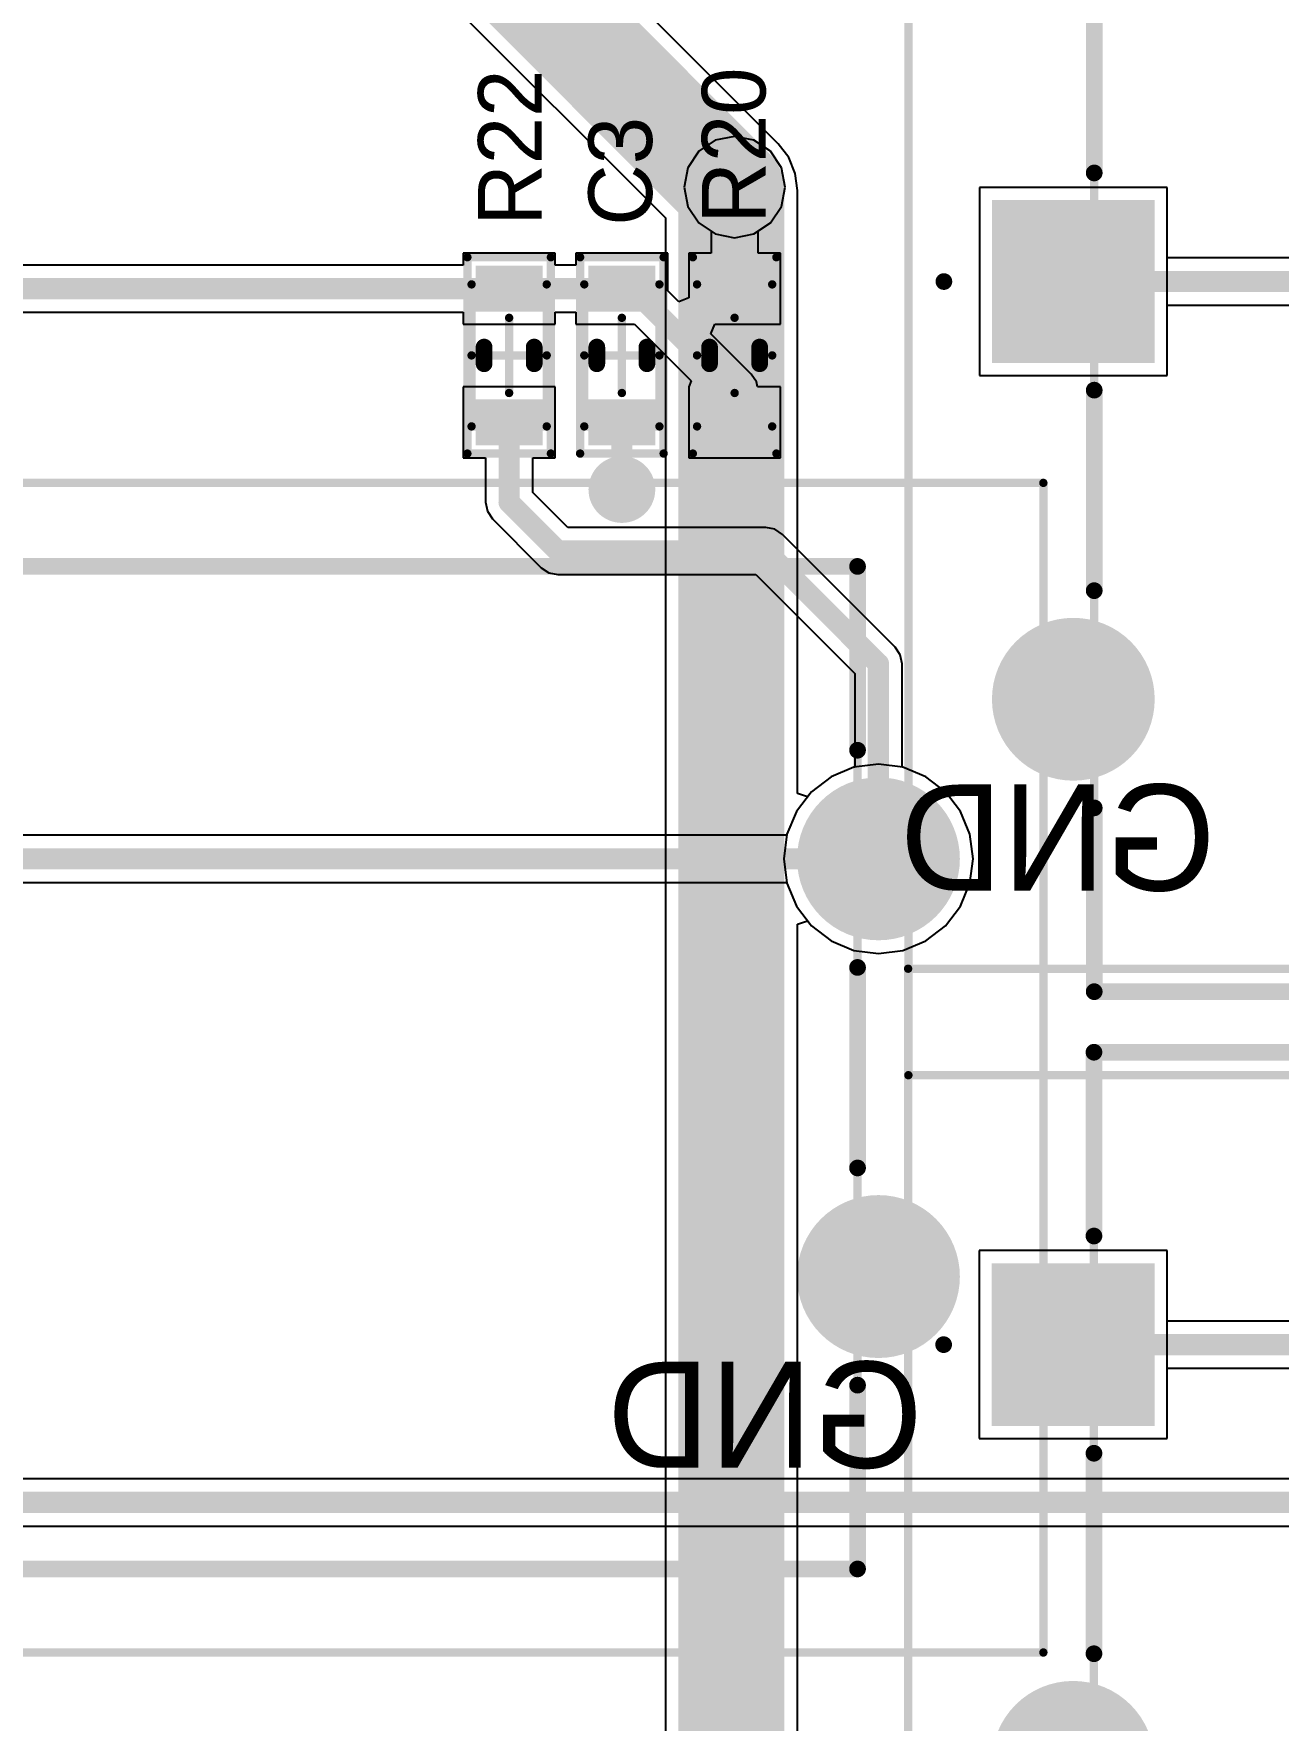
# Model space of a CAD drawing. Header units: millimetres. Extents: x 307 to 423, y 231 to 400.
# Drawn here: x 354.9 to 369.8, y 254.88 to 275.06 of the extents above; entities that cross this region are included whole.
import ezdxf

# ---------------------------------------------------------------- set-up
doc = ezdxf.new("R2010")
doc.units = ezdxf.units.MM
for name, color, linetype in [('BottomLayer', 5, 'Continuous'), ('BottomOverlay', 54, 'Continuous'), ('BottomSolder', 6, 'Continuous'), ('Mechanical15', 56, 'Continuous'), ('Mechanical20', 56, 'Continuous'), ('Mechanical8', 56, 'Continuous'), ('MidLayer1', 16, 'Continuous'), ('MidLayer2', 76, 'Continuous'), ('MultiLayer', 9, 'Continuous'), ('PadHoleLayer', 156, 'Continuous'), ('TopLayer', 1, 'Continuous'), ('TopOverlay', 2, 'Continuous'), ('TopPaste', 8, 'Continuous'), ('TopSolder', 216, 'Continuous'), ('ViaHoleLayer', 16, 'Continuous')]:
    doc.layers.add(name, color=color, linetype=linetype)

# ---------------------------------------------------------------- blocks, each defined once
blk = doc.blocks.new('CC_NM_0603_458')
at = {"layer": 'Mechanical15', "const_width": 0.1}
for points in [[(-1.175, 0.5), (1.175, 0.5)], [(-1.175, 0.5), (-1.175, -0.5)], [(0, 0.45), (0, -0.45)], [(1.175, 0.5), (1.175, -0.5)], [(-0.45, 0), (0.45, 0)], [(-1.175, -0.5), (1.175, -0.5)]]:
    blk.add_lwpolyline(points, dxfattribs=at)
at = {"layer": 'Mechanical15', "const_width": 0.05}
for points in [[(-1.2, 0.5, 1), (-1.15, 0.5, 1)], [(-1.2, 0.5, 1), (-1.15, 0.5, 1)], [(-0.025, 0.45, 1), (0.025, 0.45, 1)], [(1.15, 0.5, 1), (1.2, 0.5, 1)], [(1.15, 0.5, 1), (1.2, 0.5, 1)], [(-0.475, 0, 1), (-0.425, 0, 1)], [(0.425, 0, 1), (0.475, 0, 1)], [(-0.025, -0.45, 1), (0.025, -0.45, 1)], [(-1.2, -0.5, 1), (-1.15, -0.5, 1)], [(-1.2, -0.5, 1), (-1.15, -0.5, 1)], [(1.15, -0.5, 1), (1.2, -0.5, 1)], [(1.15, -0.5, 1), (1.2, -0.5, 1)]]:
    blk.add_lwpolyline(points, format="xyb", close=True, dxfattribs=at)
at = {"layer": 'Mechanical8', "const_width": 0.1}
for points in [[(-0.85, 0.45), (0.85, 0.45)], [(-0.85, 0.45), (-0.85, -0.45)], [(0.85, 0.45), (0.85, -0.45)], [(-0.85, -0.45), (0.85, -0.45)]]:
    blk.add_lwpolyline(points, dxfattribs=at)
at = {"layer": 'Mechanical8', "const_width": 0.05}
for points in [[(-0.875, 0.45, 1), (-0.825, 0.45, 1)], [(-0.875, 0.45, 1), (-0.825, 0.45, 1)], [(0.825, 0.45, 1), (0.875, 0.45, 1)], [(0.825, 0.45, 1), (0.875, 0.45, 1)], [(-0.875, -0.45, 1), (-0.825, -0.45, 1)], [(-0.875, -0.45, 1), (-0.825, -0.45, 1)], [(0.825, -0.45, 1), (0.875, -0.45, 1)], [(0.825, -0.45, 1), (0.875, -0.45, 1)]]:
    blk.add_lwpolyline(points, format="xyb", close=True, dxfattribs=at)
at = {"layer": 'TopLayer'}
for points in [[(-0.525, -0.4), (-0.525, 0.4), (-1.075, -0.4), (-1.075, 0.4)], [(1.075, -0.4), (1.075, 0.4), (0.525, -0.4), (0.525, 0.4)]]:
    blk.add_solid(points, dxfattribs=at)
at = {"layer": 'TopOverlay', "const_width": 0.2}
for points in [[(-0.1, 0.3), (0.1, 0.3)], [(-0.1, -0.3), (0.1, -0.3)]]:
    blk.add_lwpolyline(points, dxfattribs=at)
at = {"layer": 'TopOverlay', "const_width": 0.1}
for points in [[(-0.15, 0.3, 1), (-0.05, 0.3, 1)], [(0.05, 0.3, 1), (0.15, 0.3, 1)], [(-0.15, -0.3, 1), (-0.05, -0.3, 1)], [(0.05, -0.3, 1), (0.15, -0.3, 1)]]:
    blk.add_lwpolyline(points, format="xyb", close=True, dxfattribs=at)
at = {"layer": 'TopPaste'}
for points in [[(-0.525, -0.4), (-0.525, 0.4), (-1.075, -0.4), (-1.075, 0.4)], [(1.075, -0.4), (1.075, 0.4), (0.525, -0.4), (0.525, 0.4)]]:
    blk.add_solid(points, dxfattribs=at)
at = {"layer": 'TopSolder'}
for points in [[(-0.525, -0.4), (-0.525, 0.4), (-1.075, -0.4), (-1.075, 0.4)], [(1.075, -0.4), (1.075, 0.4), (0.525, -0.4), (0.525, 0.4)]]:
    blk.add_solid(points, dxfattribs=at)
blk = doc.blocks.new('CC_NM_0603_469')
at = {"layer": 'Mechanical15', "const_width": 0.1}
for points in [[(-1.175, 0.5), (1.175, 0.5)], [(-1.175, 0.5), (-1.175, -0.5)], [(0, 0.45), (0, -0.45)], [(1.175, 0.5), (1.175, -0.5)], [(-0.45, 0), (0.45, 0)], [(-1.175, -0.5), (1.175, -0.5)]]:
    blk.add_lwpolyline(points, dxfattribs=at)
at = {"layer": 'Mechanical15', "const_width": 0.05}
for points in [[(-1.2, 0.5, 1), (-1.15, 0.5, 1)], [(-1.2, 0.5, 1), (-1.15, 0.5, 1)], [(-0.025, 0.45, 1), (0.025, 0.45, 1)], [(1.15, 0.5, 1), (1.2, 0.5, 1)], [(1.15, 0.5, 1), (1.2, 0.5, 1)], [(-0.475, 0, 1), (-0.425, 0, 1)], [(0.425, 0, 1), (0.475, 0, 1)], [(-0.025, -0.45, 1), (0.025, -0.45, 1)], [(-1.2, -0.5, 1), (-1.15, -0.5, 1)], [(-1.2, -0.5, 1), (-1.15, -0.5, 1)], [(1.15, -0.5, 1), (1.2, -0.5, 1)], [(1.15, -0.5, 1), (1.2, -0.5, 1)]]:
    blk.add_lwpolyline(points, format="xyb", close=True, dxfattribs=at)
at = {"layer": 'Mechanical8', "const_width": 0.1}
for points in [[(-0.85, 0.45), (0.85, 0.45)], [(-0.85, 0.45), (-0.85, -0.45)], [(0.85, 0.45), (0.85, -0.45)], [(-0.85, -0.45), (0.85, -0.45)]]:
    blk.add_lwpolyline(points, dxfattribs=at)
at = {"layer": 'Mechanical8', "const_width": 0.05}
for points in [[(-0.875, 0.45, 1), (-0.825, 0.45, 1)], [(-0.875, 0.45, 1), (-0.825, 0.45, 1)], [(0.825, 0.45, 1), (0.875, 0.45, 1)], [(0.825, 0.45, 1), (0.875, 0.45, 1)], [(-0.875, -0.45, 1), (-0.825, -0.45, 1)], [(-0.875, -0.45, 1), (-0.825, -0.45, 1)], [(0.825, -0.45, 1), (0.875, -0.45, 1)], [(0.825, -0.45, 1), (0.875, -0.45, 1)]]:
    blk.add_lwpolyline(points, format="xyb", close=True, dxfattribs=at)
at = {"layer": 'TopLayer'}
for points in [[(-0.525, -0.4), (-0.525, 0.4), (-1.075, -0.4), (-1.075, 0.4)], [(1.075, -0.4), (1.075, 0.4), (0.525, -0.4), (0.525, 0.4)]]:
    blk.add_solid(points, dxfattribs=at)
at = {"layer": 'TopOverlay', "const_width": 0.2}
for points in [[(-0.1, 0.3), (0.1, 0.3)], [(-0.1, -0.3), (0.1, -0.3)]]:
    blk.add_lwpolyline(points, dxfattribs=at)
at = {"layer": 'TopOverlay', "const_width": 0.1}
for points in [[(-0.15, 0.3, 1), (-0.05, 0.3, 1)], [(0.05, 0.3, 1), (0.15, 0.3, 1)], [(-0.15, -0.3, 1), (-0.05, -0.3, 1)], [(0.05, -0.3, 1), (0.15, -0.3, 1)]]:
    blk.add_lwpolyline(points, format="xyb", close=True, dxfattribs=at)
at = {"layer": 'TopPaste'}
for points in [[(-0.525, -0.4), (-0.525, 0.4), (-1.075, -0.4), (-1.075, 0.4)], [(1.075, -0.4), (1.075, 0.4), (0.525, -0.4), (0.525, 0.4)]]:
    blk.add_solid(points, dxfattribs=at)
at = {"layer": 'TopSolder'}
for points in [[(-0.525, -0.4), (-0.525, 0.4), (-1.075, -0.4), (-1.075, 0.4)], [(1.075, -0.4), (1.075, 0.4), (0.525, -0.4), (0.525, 0.4)]]:
    blk.add_solid(points, dxfattribs=at)
blk = doc.blocks.new('CC_NM_0603_471')
at = {"layer": 'Mechanical15', "const_width": 0.1}
for points in [[(-1.175, 0.5), (1.175, 0.5)], [(-1.175, 0.5), (-1.175, -0.5)], [(0, 0.45), (0, -0.45)], [(1.175, 0.5), (1.175, -0.5)], [(-0.45, 0), (0.45, 0)], [(-1.175, -0.5), (1.175, -0.5)]]:
    blk.add_lwpolyline(points, dxfattribs=at)
at = {"layer": 'Mechanical15', "const_width": 0.05}
for points in [[(-1.2, 0.5, 1), (-1.15, 0.5, 1)], [(-1.2, 0.5, 1), (-1.15, 0.5, 1)], [(-0.025, 0.45, 1), (0.025, 0.45, 1)], [(1.15, 0.5, 1), (1.2, 0.5, 1)], [(1.15, 0.5, 1), (1.2, 0.5, 1)], [(-0.475, 0, 1), (-0.425, 0, 1)], [(0.425, 0, 1), (0.475, 0, 1)], [(-0.025, -0.45, 1), (0.025, -0.45, 1)], [(-1.2, -0.5, 1), (-1.15, -0.5, 1)], [(-1.2, -0.5, 1), (-1.15, -0.5, 1)], [(1.15, -0.5, 1), (1.2, -0.5, 1)], [(1.15, -0.5, 1), (1.2, -0.5, 1)]]:
    blk.add_lwpolyline(points, format="xyb", close=True, dxfattribs=at)
at = {"layer": 'Mechanical8', "const_width": 0.1}
for points in [[(-0.85, 0.45), (0.85, 0.45)], [(-0.85, 0.45), (-0.85, -0.45)], [(0.85, 0.45), (0.85, -0.45)], [(-0.85, -0.45), (0.85, -0.45)]]:
    blk.add_lwpolyline(points, dxfattribs=at)
at = {"layer": 'Mechanical8', "const_width": 0.05}
for points in [[(-0.875, 0.45, 1), (-0.825, 0.45, 1)], [(-0.875, 0.45, 1), (-0.825, 0.45, 1)], [(0.825, 0.45, 1), (0.875, 0.45, 1)], [(0.825, 0.45, 1), (0.875, 0.45, 1)], [(-0.875, -0.45, 1), (-0.825, -0.45, 1)], [(-0.875, -0.45, 1), (-0.825, -0.45, 1)], [(0.825, -0.45, 1), (0.875, -0.45, 1)], [(0.825, -0.45, 1), (0.875, -0.45, 1)]]:
    blk.add_lwpolyline(points, format="xyb", close=True, dxfattribs=at)
at = {"layer": 'TopLayer'}
for points in [[(-0.525, -0.4), (-0.525, 0.4), (-1.075, -0.4), (-1.075, 0.4)], [(1.075, -0.4), (1.075, 0.4), (0.525, -0.4), (0.525, 0.4)]]:
    blk.add_solid(points, dxfattribs=at)
at = {"layer": 'TopOverlay', "const_width": 0.2}
for points in [[(-0.1, 0.3), (0.1, 0.3)], [(-0.1, -0.3), (0.1, -0.3)]]:
    blk.add_lwpolyline(points, dxfattribs=at)
at = {"layer": 'TopOverlay', "const_width": 0.1}
for points in [[(-0.15, 0.3, 1), (-0.05, 0.3, 1)], [(0.05, 0.3, 1), (0.15, 0.3, 1)], [(-0.15, -0.3, 1), (-0.05, -0.3, 1)], [(0.05, -0.3, 1), (0.15, -0.3, 1)]]:
    blk.add_lwpolyline(points, format="xyb", close=True, dxfattribs=at)
at = {"layer": 'TopPaste'}
for points in [[(-0.525, -0.4), (-0.525, 0.4), (-1.075, -0.4), (-1.075, 0.4)], [(1.075, -0.4), (1.075, 0.4), (0.525, -0.4), (0.525, 0.4)]]:
    blk.add_solid(points, dxfattribs=at)
at = {"layer": 'TopSolder'}
for points in [[(-0.525, -0.4), (-0.525, 0.4), (-1.075, -0.4), (-1.075, 0.4)], [(1.075, -0.4), (1.075, 0.4), (0.525, -0.4), (0.525, 0.4)]]:
    blk.add_solid(points, dxfattribs=at)
blk = doc.blocks.new('TS14121260BK260SCRD_478')
at = {"layer": 'BottomLayer', "const_width": 0.975}
for points in [[(12.013, 0, 1), (12.988, 0, 1)], [(-0.487, -5, 1), (0.487, -5, 1)], [(12.013, -5, 1), (12.988, -5, 1)]]:
    blk.add_lwpolyline(points, format="xyb", close=True, dxfattribs=at)
at = {"layer": 'BottomLayer'}
blk.add_solid([(-0.975, -0.975), (0.975, -0.975), (-0.975, 0.975), (0.975, 0.975)], dxfattribs=at)
at = {"layer": 'BottomSolder', "const_width": 0.975}
for points in [[(12.013, 0, 1), (12.988, 0, 1)], [(-0.487, -5, 1), (0.487, -5, 1)], [(12.013, -5, 1), (12.988, -5, 1)]]:
    blk.add_lwpolyline(points, format="xyb", close=True, dxfattribs=at)
at = {"layer": 'BottomSolder'}
blk.add_solid([(-0.975, -0.975), (0.975, -0.975), (-0.975, 0.975), (0.975, 0.975)], dxfattribs=at)
at = {"layer": 'Mechanical15', "const_width": 0.1}
for points in [[(0.25, -8.5), (0.25, 3.5)], [(0.25, 3.5), (12.25, 3.5)], [(12.25, -8.5), (12.25, 3.5)], [(0.25, -8.5), (12.25, -8.5)]]:
    blk.add_lwpolyline(points, dxfattribs=at)
at = {"layer": 'Mechanical15', "const_width": 0.05}
for points in [[(0.225, 3.5, 1), (0.275, 3.5, 1)], [(0.225, 3.5, 1), (0.275, 3.5, 1)], [(12.225, 3.5, 1), (12.275, 3.5, 1)], [(12.225, 3.5, 1), (12.275, 3.5, 1)], [(0.225, -8.5, 1), (0.275, -8.5, 1)], [(0.225, -8.5, 1), (0.275, -8.5, 1)], [(12.225, -8.5, 1), (12.275, -8.5, 1)], [(12.225, -8.5, 1), (12.275, -8.5, 1)]]:
    blk.add_lwpolyline(points, format="xyb", close=True, dxfattribs=at)
at = {"layer": 'Mechanical20', "const_width": 0.1}
for points in [[(-1.975, -9.5), (-1.975, 4.5)], [(-1.975, 4.5), (14.475, 4.5)], [(14.475, -9.5), (14.475, 4.5)], [(-1.975, -9.5), (14.475, -9.5)]]:
    blk.add_lwpolyline(points, dxfattribs=at)
at = {"layer": 'Mechanical20', "const_width": 0.05}
for points in [[(-2, 4.5, 1), (-1.95, 4.5, 1)], [(-2, 4.5, 1), (-1.95, 4.5, 1)], [(14.45, 4.5, 1), (14.5, 4.5, 1)], [(14.45, 4.5, 1), (14.5, 4.5, 1)], [(-2, -9.5, 1), (-1.95, -9.5, 1)], [(-2, -9.5, 1), (-1.95, -9.5, 1)], [(14.45, -9.5, 1), (14.5, -9.5, 1)], [(14.45, -9.5, 1), (14.5, -9.5, 1)]]:
    blk.add_lwpolyline(points, format="xyb", close=True, dxfattribs=at)
at = {"layer": 'MidLayer1', "const_width": 0.975}
for points in [[(12.013, 0, 1), (12.988, 0, 1)], [(-0.487, -5, 1), (0.487, -5, 1)], [(12.013, -5, 1), (12.988, -5, 1)]]:
    blk.add_lwpolyline(points, format="xyb", close=True, dxfattribs=at)
at = {"layer": 'MidLayer1'}
blk.add_solid([(-0.975, -0.975), (0.975, -0.975), (-0.975, 0.975), (0.975, 0.975)], dxfattribs=at)
at = {"layer": 'MidLayer2', "const_width": 0.975}
for points in [[(12.013, 0, 1), (12.988, 0, 1)], [(-0.487, -5, 1), (0.487, -5, 1)], [(12.013, -5, 1), (12.988, -5, 1)]]:
    blk.add_lwpolyline(points, format="xyb", close=True, dxfattribs=at)
at = {"layer": 'MidLayer2'}
blk.add_solid([(-0.975, -0.975), (0.975, -0.975), (-0.975, 0.975), (0.975, 0.975)], dxfattribs=at)
at = {"layer": 'MultiLayer', "const_width": 0.975}
for points in [[(12.013, 0, 1), (12.988, 0, 1)], [(-0.487, -5, 1), (0.487, -5, 1)], [(12.013, -5, 1), (12.988, -5, 1)]]:
    blk.add_lwpolyline(points, format="xyb", close=True, dxfattribs=at)
at = {"layer": 'MultiLayer'}
blk.add_solid([(-0.975, -0.975), (0.975, -0.975), (-0.975, 0.975), (0.975, 0.975)], dxfattribs=at)
at = {"layer": 'PadHoleLayer', "const_width": 0.65}
for points in [[(-0.325, 0, 1), (0.325, 0, 1)], [(12.175, 0, 1), (12.825, 0, 1)], [(-0.325, -5, 1), (0.325, -5, 1)], [(12.175, -5, 1), (12.825, -5, 1)]]:
    blk.add_lwpolyline(points, format="xyb", close=True, dxfattribs=at)
at = {"layer": 'TopLayer', "const_width": 0.975}
for points in [[(12.013, 0, 1), (12.988, 0, 1)], [(-0.487, -5, 1), (0.487, -5, 1)], [(12.013, -5, 1), (12.988, -5, 1)]]:
    blk.add_lwpolyline(points, format="xyb", close=True, dxfattribs=at)
at = {"layer": 'TopLayer'}
blk.add_solid([(-0.975, -0.975), (0.975, -0.975), (-0.975, 0.975), (0.975, 0.975)], dxfattribs=at)
at = {"layer": 'TopOverlay', "const_width": 0.2}
for points in [[(0.25, 1.3), (0.25, 3.5)], [(0.25, 3.5), (12.25, 3.5)], [(12.25, 1.3), (12.25, 3.5)], [(0.25, -3.7), (0.25, -1.3)], [(12.25, -3.7), (12.25, -1.3)], [(0.25, -8.5), (0.25, -6.3)], [(12.25, -8.5), (12.25, -6.3)], [(0.25, -8.5), (12.25, -8.5)]]:
    blk.add_lwpolyline(points, dxfattribs=at)
at = {"layer": 'TopOverlay'}
for points, const_width in [([(0.2, 3.5, 1), (0.3, 3.5, 1)], 0.1), ([(0.2, 3.5, 1), (0.3, 3.5, 1)], 0.1), ([(12.2, 3.5, 1), (12.3, 3.5, 1)], 0.1), ([(12.2, 3.5, 1), (12.3, 3.5, 1)], 0.1), ([(0.2, 1.3, 1), (0.3, 1.3, 1)], 0.1), ([(12.2, 1.3, 1), (12.3, 1.3, 1)], 0.1), ([(-1.625, 0, 1), (-1.575, 0, 1)], 0.05), ([(-1.625, 0, 1), (-1.575, 0, 1)], 0.05), ([(-1.525, 0, 1), (-1.475, 0, 1)], 0.05), ([(-1.525, 0, 1), (-1.475, 0, 1)], 0.05), ([(0.2, -1.3, 1), (0.3, -1.3, 1)], 0.1), ([(12.2, -1.3, 1), (12.3, -1.3, 1)], 0.1), ([(0.2, -3.7, 1), (0.3, -3.7, 1)], 0.1), ([(12.2, -3.7, 1), (12.3, -3.7, 1)], 0.1), ([(0.2, -6.3, 1), (0.3, -6.3, 1)], 0.1), ([(12.2, -6.3, 1), (12.3, -6.3, 1)], 0.1), ([(0.2, -8.5, 1), (0.3, -8.5, 1)], 0.1), ([(0.2, -8.5, 1), (0.3, -8.5, 1)], 0.1), ([(12.2, -8.5, 1), (12.3, -8.5, 1)], 0.1), ([(12.2, -8.5, 1), (12.3, -8.5, 1)], 0.1)]:
    blk.add_lwpolyline(points, format="xyb", close=True, dxfattribs=dict(at, const_width=const_width))
at = {"layer": 'TopOverlay', "const_width": 0.1}
for points in [[(-1.6, 0, -1), (-1.5, 0)], [(-1.5, 0, -1), (-1.6, 0)]]:
    blk.add_lwpolyline(points, format="xyb", dxfattribs=at)
at = {"layer": 'TopSolder', "const_width": 0.975}
for points in [[(12.013, 0, 1), (12.988, 0, 1)], [(-0.487, -5, 1), (0.487, -5, 1)], [(12.013, -5, 1), (12.988, -5, 1)]]:
    blk.add_lwpolyline(points, format="xyb", close=True, dxfattribs=at)
at = {"layer": 'TopSolder'}
blk.add_solid([(-0.975, -0.975), (0.975, -0.975), (-0.975, 0.975), (0.975, 0.975)], dxfattribs=at)
blk = doc.blocks.new('TS14121260BK260SCRD_479')
at = {"layer": 'BottomLayer', "const_width": 0.975}
for points in [[(12.013, 0, 1), (12.988, 0, 1)], [(-0.487, -5, 1), (0.487, -5, 1)], [(12.013, -5, 1), (12.988, -5, 1)]]:
    blk.add_lwpolyline(points, format="xyb", close=True, dxfattribs=at)
at = {"layer": 'BottomLayer'}
blk.add_solid([(-0.975, -0.975), (0.975, -0.975), (-0.975, 0.975), (0.975, 0.975)], dxfattribs=at)
at = {"layer": 'BottomSolder', "const_width": 0.975}
for points in [[(12.013, 0, 1), (12.988, 0, 1)], [(-0.487, -5, 1), (0.487, -5, 1)], [(12.013, -5, 1), (12.988, -5, 1)]]:
    blk.add_lwpolyline(points, format="xyb", close=True, dxfattribs=at)
at = {"layer": 'BottomSolder'}
blk.add_solid([(-0.975, -0.975), (0.975, -0.975), (-0.975, 0.975), (0.975, 0.975)], dxfattribs=at)
at = {"layer": 'Mechanical15', "const_width": 0.1}
for points in [[(0.25, -8.5), (0.25, 3.5)], [(0.25, 3.5), (12.25, 3.5)], [(12.25, -8.5), (12.25, 3.5)], [(0.25, -8.5), (12.25, -8.5)]]:
    blk.add_lwpolyline(points, dxfattribs=at)
at = {"layer": 'Mechanical15', "const_width": 0.05}
for points in [[(0.225, 3.5, 1), (0.275, 3.5, 1)], [(0.225, 3.5, 1), (0.275, 3.5, 1)], [(12.225, 3.5, 1), (12.275, 3.5, 1)], [(12.225, 3.5, 1), (12.275, 3.5, 1)], [(0.225, -8.5, 1), (0.275, -8.5, 1)], [(0.225, -8.5, 1), (0.275, -8.5, 1)], [(12.225, -8.5, 1), (12.275, -8.5, 1)], [(12.225, -8.5, 1), (12.275, -8.5, 1)]]:
    blk.add_lwpolyline(points, format="xyb", close=True, dxfattribs=at)
at = {"layer": 'Mechanical20', "const_width": 0.1}
for points in [[(-1.975, -9.5), (-1.975, 4.5)], [(-1.975, 4.5), (14.475, 4.5)], [(14.475, -9.5), (14.475, 4.5)], [(-1.975, -9.5), (14.475, -9.5)]]:
    blk.add_lwpolyline(points, dxfattribs=at)
at = {"layer": 'Mechanical20', "const_width": 0.05}
for points in [[(-2, 4.5, 1), (-1.95, 4.5, 1)], [(-2, 4.5, 1), (-1.95, 4.5, 1)], [(14.45, 4.5, 1), (14.5, 4.5, 1)], [(14.45, 4.5, 1), (14.5, 4.5, 1)], [(-2, -9.5, 1), (-1.95, -9.5, 1)], [(-2, -9.5, 1), (-1.95, -9.5, 1)], [(14.45, -9.5, 1), (14.5, -9.5, 1)], [(14.45, -9.5, 1), (14.5, -9.5, 1)]]:
    blk.add_lwpolyline(points, format="xyb", close=True, dxfattribs=at)
at = {"layer": 'MidLayer1', "const_width": 0.975}
for points in [[(12.013, 0, 1), (12.988, 0, 1)], [(-0.487, -5, 1), (0.487, -5, 1)], [(12.013, -5, 1), (12.988, -5, 1)]]:
    blk.add_lwpolyline(points, format="xyb", close=True, dxfattribs=at)
at = {"layer": 'MidLayer1'}
blk.add_solid([(-0.975, -0.975), (0.975, -0.975), (-0.975, 0.975), (0.975, 0.975)], dxfattribs=at)
at = {"layer": 'MidLayer2', "const_width": 0.975}
for points in [[(12.013, 0, 1), (12.988, 0, 1)], [(-0.487, -5, 1), (0.487, -5, 1)], [(12.013, -5, 1), (12.988, -5, 1)]]:
    blk.add_lwpolyline(points, format="xyb", close=True, dxfattribs=at)
at = {"layer": 'MidLayer2'}
blk.add_solid([(-0.975, -0.975), (0.975, -0.975), (-0.975, 0.975), (0.975, 0.975)], dxfattribs=at)
at = {"layer": 'MultiLayer', "const_width": 0.975}
for points in [[(12.013, 0, 1), (12.988, 0, 1)], [(-0.487, -5, 1), (0.487, -5, 1)], [(12.013, -5, 1), (12.988, -5, 1)]]:
    blk.add_lwpolyline(points, format="xyb", close=True, dxfattribs=at)
at = {"layer": 'MultiLayer'}
blk.add_solid([(-0.975, -0.975), (0.975, -0.975), (-0.975, 0.975), (0.975, 0.975)], dxfattribs=at)
at = {"layer": 'PadHoleLayer', "const_width": 0.65}
for points in [[(-0.325, 0, 1), (0.325, 0, 1)], [(12.175, 0, 1), (12.825, 0, 1)], [(-0.325, -5, 1), (0.325, -5, 1)], [(12.175, -5, 1), (12.825, -5, 1)]]:
    blk.add_lwpolyline(points, format="xyb", close=True, dxfattribs=at)
at = {"layer": 'TopLayer', "const_width": 0.975}
for points in [[(12.013, 0, 1), (12.988, 0, 1)], [(-0.487, -5, 1), (0.487, -5, 1)], [(12.013, -5, 1), (12.988, -5, 1)]]:
    blk.add_lwpolyline(points, format="xyb", close=True, dxfattribs=at)
at = {"layer": 'TopLayer'}
blk.add_solid([(-0.975, -0.975), (0.975, -0.975), (-0.975, 0.975), (0.975, 0.975)], dxfattribs=at)
at = {"layer": 'TopOverlay', "const_width": 0.2}
for points in [[(0.25, 1.3), (0.25, 3.5)], [(0.25, 3.5), (12.25, 3.5)], [(12.25, 1.3), (12.25, 3.5)], [(0.25, -3.7), (0.25, -1.3)], [(12.25, -3.7), (12.25, -1.3)], [(0.25, -8.5), (0.25, -6.3)], [(12.25, -8.5), (12.25, -6.3)], [(0.25, -8.5), (12.25, -8.5)]]:
    blk.add_lwpolyline(points, dxfattribs=at)
at = {"layer": 'TopOverlay'}
for points, const_width in [([(0.2, 3.5, 1), (0.3, 3.5, 1)], 0.1), ([(0.2, 3.5, 1), (0.3, 3.5, 1)], 0.1), ([(12.2, 3.5, 1), (12.3, 3.5, 1)], 0.1), ([(12.2, 3.5, 1), (12.3, 3.5, 1)], 0.1), ([(0.2, 1.3, 1), (0.3, 1.3, 1)], 0.1), ([(12.2, 1.3, 1), (12.3, 1.3, 1)], 0.1), ([(-1.625, 0, 1), (-1.575, 0, 1)], 0.05), ([(-1.625, 0, 1), (-1.575, 0, 1)], 0.05), ([(-1.525, 0, 1), (-1.475, 0, 1)], 0.05), ([(-1.525, 0, 1), (-1.475, 0, 1)], 0.05), ([(0.2, -1.3, 1), (0.3, -1.3, 1)], 0.1), ([(12.2, -1.3, 1), (12.3, -1.3, 1)], 0.1), ([(0.2, -3.7, 1), (0.3, -3.7, 1)], 0.1), ([(12.2, -3.7, 1), (12.3, -3.7, 1)], 0.1), ([(0.2, -6.3, 1), (0.3, -6.3, 1)], 0.1), ([(12.2, -6.3, 1), (12.3, -6.3, 1)], 0.1), ([(0.2, -8.5, 1), (0.3, -8.5, 1)], 0.1), ([(0.2, -8.5, 1), (0.3, -8.5, 1)], 0.1), ([(12.2, -8.5, 1), (12.3, -8.5, 1)], 0.1), ([(12.2, -8.5, 1), (12.3, -8.5, 1)], 0.1)]:
    blk.add_lwpolyline(points, format="xyb", close=True, dxfattribs=dict(at, const_width=const_width))
at = {"layer": 'TopOverlay', "const_width": 0.1}
for points in [[(-1.6, 0, -1), (-1.5, 0)], [(-1.5, 0, -1), (-1.6, 0)]]:
    blk.add_lwpolyline(points, format="xyb", dxfattribs=at)
at = {"layer": 'TopSolder', "const_width": 0.975}
for points in [[(12.013, 0, 1), (12.988, 0, 1)], [(-0.487, -5, 1), (0.487, -5, 1)], [(12.013, -5, 1), (12.988, -5, 1)]]:
    blk.add_lwpolyline(points, format="xyb", close=True, dxfattribs=at)
at = {"layer": 'TopSolder'}
blk.add_solid([(-0.975, -0.975), (0.975, -0.975), (-0.975, 0.975), (0.975, 0.975)], dxfattribs=at)
blk = doc.blocks.new('TS14121260BK260SCRD_480')
at = {"layer": 'BottomLayer', "const_width": 0.975}
for points in [[(12.013, 0, 1), (12.988, 0, 1)], [(-0.487, -5, 1), (0.487, -5, 1)], [(12.013, -5, 1), (12.988, -5, 1)]]:
    blk.add_lwpolyline(points, format="xyb", close=True, dxfattribs=at)
at = {"layer": 'BottomLayer'}
blk.add_solid([(-0.975, -0.975), (0.975, -0.975), (-0.975, 0.975), (0.975, 0.975)], dxfattribs=at)
at = {"layer": 'BottomSolder', "const_width": 0.975}
for points in [[(12.013, 0, 1), (12.988, 0, 1)], [(-0.487, -5, 1), (0.487, -5, 1)], [(12.013, -5, 1), (12.988, -5, 1)]]:
    blk.add_lwpolyline(points, format="xyb", close=True, dxfattribs=at)
at = {"layer": 'BottomSolder'}
blk.add_solid([(-0.975, -0.975), (0.975, -0.975), (-0.975, 0.975), (0.975, 0.975)], dxfattribs=at)
at = {"layer": 'Mechanical15', "const_width": 0.1}
for points in [[(0.25, -8.5), (0.25, 3.5)], [(0.25, 3.5), (12.25, 3.5)], [(12.25, -8.5), (12.25, 3.5)], [(0.25, -8.5), (12.25, -8.5)]]:
    blk.add_lwpolyline(points, dxfattribs=at)
at = {"layer": 'Mechanical15', "const_width": 0.05}
for points in [[(0.225, 3.5, 1), (0.275, 3.5, 1)], [(0.225, 3.5, 1), (0.275, 3.5, 1)], [(12.225, 3.5, 1), (12.275, 3.5, 1)], [(12.225, 3.5, 1), (12.275, 3.5, 1)], [(0.225, -8.5, 1), (0.275, -8.5, 1)], [(0.225, -8.5, 1), (0.275, -8.5, 1)], [(12.225, -8.5, 1), (12.275, -8.5, 1)], [(12.225, -8.5, 1), (12.275, -8.5, 1)]]:
    blk.add_lwpolyline(points, format="xyb", close=True, dxfattribs=at)
at = {"layer": 'Mechanical20', "const_width": 0.1}
for points in [[(-1.975, -9.5), (-1.975, 4.5)], [(-1.975, 4.5), (14.475, 4.5)], [(14.475, -9.5), (14.475, 4.5)], [(-1.975, -9.5), (14.475, -9.5)]]:
    blk.add_lwpolyline(points, dxfattribs=at)
at = {"layer": 'Mechanical20', "const_width": 0.05}
for points in [[(-2, 4.5, 1), (-1.95, 4.5, 1)], [(-2, 4.5, 1), (-1.95, 4.5, 1)], [(14.45, 4.5, 1), (14.5, 4.5, 1)], [(14.45, 4.5, 1), (14.5, 4.5, 1)], [(-2, -9.5, 1), (-1.95, -9.5, 1)], [(-2, -9.5, 1), (-1.95, -9.5, 1)], [(14.45, -9.5, 1), (14.5, -9.5, 1)], [(14.45, -9.5, 1), (14.5, -9.5, 1)]]:
    blk.add_lwpolyline(points, format="xyb", close=True, dxfattribs=at)
at = {"layer": 'MidLayer1', "const_width": 0.975}
for points in [[(12.013, 0, 1), (12.988, 0, 1)], [(-0.487, -5, 1), (0.487, -5, 1)], [(12.013, -5, 1), (12.988, -5, 1)]]:
    blk.add_lwpolyline(points, format="xyb", close=True, dxfattribs=at)
at = {"layer": 'MidLayer1'}
blk.add_solid([(-0.975, -0.975), (0.975, -0.975), (-0.975, 0.975), (0.975, 0.975)], dxfattribs=at)
at = {"layer": 'MidLayer2', "const_width": 0.975}
for points in [[(12.013, 0, 1), (12.988, 0, 1)], [(-0.487, -5, 1), (0.487, -5, 1)], [(12.013, -5, 1), (12.988, -5, 1)]]:
    blk.add_lwpolyline(points, format="xyb", close=True, dxfattribs=at)
at = {"layer": 'MidLayer2'}
blk.add_solid([(-0.975, -0.975), (0.975, -0.975), (-0.975, 0.975), (0.975, 0.975)], dxfattribs=at)
at = {"layer": 'MultiLayer', "const_width": 0.975}
for points in [[(12.013, 0, 1), (12.988, 0, 1)], [(-0.487, -5, 1), (0.487, -5, 1)], [(12.013, -5, 1), (12.988, -5, 1)]]:
    blk.add_lwpolyline(points, format="xyb", close=True, dxfattribs=at)
at = {"layer": 'MultiLayer'}
blk.add_solid([(-0.975, -0.975), (0.975, -0.975), (-0.975, 0.975), (0.975, 0.975)], dxfattribs=at)
at = {"layer": 'PadHoleLayer', "const_width": 0.65}
for points in [[(-0.325, 0, 1), (0.325, 0, 1)], [(12.175, 0, 1), (12.825, 0, 1)], [(-0.325, -5, 1), (0.325, -5, 1)], [(12.175, -5, 1), (12.825, -5, 1)]]:
    blk.add_lwpolyline(points, format="xyb", close=True, dxfattribs=at)
at = {"layer": 'TopLayer', "const_width": 0.975}
for points in [[(12.013, 0, 1), (12.988, 0, 1)], [(-0.487, -5, 1), (0.487, -5, 1)], [(12.013, -5, 1), (12.988, -5, 1)]]:
    blk.add_lwpolyline(points, format="xyb", close=True, dxfattribs=at)
at = {"layer": 'TopLayer'}
blk.add_solid([(-0.975, -0.975), (0.975, -0.975), (-0.975, 0.975), (0.975, 0.975)], dxfattribs=at)
at = {"layer": 'TopOverlay', "const_width": 0.2}
for points in [[(0.25, 1.3), (0.25, 3.5)], [(0.25, 3.5), (12.25, 3.5)], [(12.25, 1.3), (12.25, 3.5)], [(0.25, -3.7), (0.25, -1.3)], [(12.25, -3.7), (12.25, -1.3)], [(0.25, -8.5), (0.25, -6.3)], [(12.25, -8.5), (12.25, -6.3)], [(0.25, -8.5), (12.25, -8.5)]]:
    blk.add_lwpolyline(points, dxfattribs=at)
at = {"layer": 'TopOverlay'}
for points, const_width in [([(0.2, 3.5, 1), (0.3, 3.5, 1)], 0.1), ([(0.2, 3.5, 1), (0.3, 3.5, 1)], 0.1), ([(12.2, 3.5, 1), (12.3, 3.5, 1)], 0.1), ([(12.2, 3.5, 1), (12.3, 3.5, 1)], 0.1), ([(0.2, 1.3, 1), (0.3, 1.3, 1)], 0.1), ([(12.2, 1.3, 1), (12.3, 1.3, 1)], 0.1), ([(-1.625, 0, 1), (-1.575, 0, 1)], 0.05), ([(-1.625, 0, 1), (-1.575, 0, 1)], 0.05), ([(-1.525, 0, 1), (-1.475, 0, 1)], 0.05), ([(-1.525, 0, 1), (-1.475, 0, 1)], 0.05), ([(0.2, -1.3, 1), (0.3, -1.3, 1)], 0.1), ([(12.2, -1.3, 1), (12.3, -1.3, 1)], 0.1), ([(0.2, -3.7, 1), (0.3, -3.7, 1)], 0.1), ([(12.2, -3.7, 1), (12.3, -3.7, 1)], 0.1), ([(0.2, -6.3, 1), (0.3, -6.3, 1)], 0.1), ([(12.2, -6.3, 1), (12.3, -6.3, 1)], 0.1), ([(0.2, -8.5, 1), (0.3, -8.5, 1)], 0.1), ([(0.2, -8.5, 1), (0.3, -8.5, 1)], 0.1), ([(12.2, -8.5, 1), (12.3, -8.5, 1)], 0.1), ([(12.2, -8.5, 1), (12.3, -8.5, 1)], 0.1)]:
    blk.add_lwpolyline(points, format="xyb", close=True, dxfattribs=dict(at, const_width=const_width))
at = {"layer": 'TopOverlay', "const_width": 0.1}
for points in [[(-1.6, 0, -1), (-1.5, 0)], [(-1.5, 0, -1), (-1.6, 0)]]:
    blk.add_lwpolyline(points, format="xyb", dxfattribs=at)
at = {"layer": 'TopSolder', "const_width": 0.975}
for points in [[(12.013, 0, 1), (12.988, 0, 1)], [(-0.487, -5, 1), (0.487, -5, 1)], [(12.013, -5, 1), (12.988, -5, 1)]]:
    blk.add_lwpolyline(points, format="xyb", close=True, dxfattribs=at)
at = {"layer": 'TopSolder'}
blk.add_solid([(-0.975, -0.975), (0.975, -0.975), (-0.975, 0.975), (0.975, 0.975)], dxfattribs=at)

msp = doc.modelspace()

# ---------------------------------------------------------------- linework, layer by layer
at = {"layer": 'BottomLayer'}
for p, q in [((363.814, 273.748), (348.785, 288.778)), ((347.433, 287.89), (362.463, 272.861)), ((363.94, 273.584), (363.814, 273.748)), ((363.814, 273.748), (363.814, 273.748)), ((364.019, 273.393), (363.94, 273.584)), ((364.046, 273.188), (364.019, 273.393)), ((364.046, 265.972), (364.046, 273.188)), ((368.473, 273.223), (366.223, 273.223)), ((366.223, 273.223), (366.223, 270.973)), ((368.473, 270.973), (368.473, 273.223)), ((362.463, 272.861), (362.463, 245.127)), ((366.223, 270.973), (368.473, 270.973)), ((364.721, 266.284), (364.447, 266.171)), ((365.014, 266.323), (364.721, 266.284)), ((365.308, 266.284), (365.014, 266.323)), ((365.582, 266.171), (365.308, 266.284)), ((364.447, 266.171), (364.212, 265.991)), ((365.817, 265.991), (365.582, 266.171)), ((364.166, 265.931), (364.046, 265.972)), ((364.212, 265.991), (364.166, 265.931)), ((365.997, 265.756), (365.817, 265.991)), ((366.11, 265.482), (365.997, 265.756)), ((366.149, 265.188), (366.11, 265.482)), ((366.11, 264.895), (366.149, 265.188)), ((365.997, 264.621), (366.11, 264.895)), ((365.817, 264.386), (365.997, 264.621)), ((364.046, 264.405), (364.166, 264.445)), ((364.046, 245.455), (364.046, 264.405)), ((364.166, 264.445), (364.212, 264.386)), ((364.212, 264.386), (364.447, 264.206)), ((365.582, 264.206), (365.817, 264.386)), ((364.447, 264.206), (364.721, 264.092)), ((364.721, 264.092), (365.014, 264.054)), ((365.014, 264.054), (365.308, 264.092)), ((365.308, 264.092), (365.582, 264.206)), ((368.47, 260.498), (366.22, 260.498)), ((366.22, 260.498), (366.22, 258.248)), ((368.47, 258.248), (368.47, 260.498)), ((366.22, 258.248), (368.47, 258.248))]:
    msp.add_line(p, q, dxfattribs=at)
at = {"layer": 'BottomLayer', "const_width": 1.27}
for points in [[(347.993, 288.45), (363.254, 273.188)], [(363.254, 245.127), (363.254, 273.188)]]:
    msp.add_lwpolyline(points, dxfattribs=at)
at = {"layer": 'BottomLayer'}
for points, const_width in [([(362.937, 273.188, 1), (363.572, 273.188, 1)], 0.635), ([(362.937, 273.188, 1), (363.572, 273.188, 1)], 0.635), ([(363.07, 273.229, 1), (363.514, 273.229, 1)], 0.445), ([(361.742, 269.609, 1), (362.142, 269.609, 1)], 0.4)]:
    msp.add_lwpolyline(points, format="xyb", close=True, dxfattribs=dict(at, const_width=const_width))
at = {"layer": 'BottomSolder', "const_width": 0.445}
msp.add_lwpolyline([(363.07, 273.229, 1), (363.514, 273.229, 1)], format="xyb", close=True, dxfattribs=at)
at = {"layer": 'MidLayer1'}
for p, q in [((363.06, 273.789), (362.863, 273.658)), ((363.292, 273.835), (363.06, 273.789)), ((363.524, 273.789), (363.292, 273.835)), ((363.721, 273.658), (363.524, 273.789)), ((362.863, 273.658), (362.732, 273.461)), ((363.852, 273.461), (363.721, 273.658)), ((362.732, 273.461), (362.686, 273.229)), ((363.898, 273.229), (363.852, 273.461)), ((362.686, 273.229), (362.732, 272.997)), ((363.852, 272.997), (363.898, 273.229)), ((368.473, 273.223), (366.223, 273.223)), ((366.223, 273.223), (366.223, 270.973)), ((368.473, 270.973), (368.473, 273.223)), ((362.732, 272.997), (362.863, 272.801)), ((363.721, 272.801), (363.852, 272.997)), ((362.863, 272.801), (363.06, 272.669)), ((363.524, 272.669), (363.721, 272.801)), ((363.06, 272.669), (363.292, 272.623)), ((363.292, 272.623), (363.524, 272.669)), ((366.223, 270.973), (368.473, 270.973)), ((364.721, 266.284), (364.447, 266.171)), ((365.014, 266.323), (364.721, 266.284)), ((365.308, 266.284), (365.014, 266.323)), ((365.582, 266.171), (365.308, 266.284)), ((364.447, 266.171), (364.212, 265.991)), ((365.817, 265.991), (365.582, 266.171)), ((364.212, 265.991), (364.032, 265.756)), ((365.997, 265.756), (365.817, 265.991)), ((364.032, 265.756), (363.918, 265.482)), ((366.11, 265.482), (365.997, 265.756)), ((363.918, 265.482), (363.88, 265.188)), ((366.149, 265.188), (366.11, 265.482)), ((363.88, 265.188), (363.918, 264.895)), ((366.11, 264.895), (366.149, 265.188)), ((363.918, 264.895), (364.032, 264.621)), ((365.997, 264.621), (366.11, 264.895)), ((364.032, 264.621), (364.212, 264.386)), ((365.817, 264.386), (365.997, 264.621)), ((364.212, 264.386), (364.447, 264.206)), ((365.582, 264.206), (365.817, 264.386)), ((364.447, 264.206), (364.721, 264.092)), ((364.721, 264.092), (365.014, 264.054)), ((365.014, 264.054), (365.308, 264.092)), ((365.308, 264.092), (365.582, 264.206)), ((368.47, 260.498), (366.22, 260.498)), ((366.22, 260.498), (366.22, 258.248)), ((368.47, 258.248), (368.47, 260.498)), ((366.22, 258.248), (368.47, 258.248))]:
    msp.add_line(p, q, dxfattribs=at)
for points, const_width in [([(363.07, 273.229, 1), (363.514, 273.229, 1)], 0.445), ([(361.742, 269.609, 1), (362.142, 269.609, 1)], 0.4)]:
    msp.add_lwpolyline(points, format="xyb", close=True, dxfattribs=dict(at, const_width=const_width))
at = {"layer": 'MidLayer2'}
for points, const_width in [([(363.07, 273.229, 1), (363.514, 273.229, 1)], 0.445), ([(361.742, 269.609, 1), (362.142, 269.609, 1)], 0.4)]:
    msp.add_lwpolyline(points, format="xyb", close=True, dxfattribs=dict(at, const_width=const_width))
at = {"layer": 'MultiLayer'}
for points, const_width in [([(363.07, 273.229, 1), (363.514, 273.229, 1)], 0.445), ([(361.742, 269.609, 1), (362.142, 269.609, 1)], 0.4)]:
    msp.add_lwpolyline(points, format="xyb", close=True, dxfattribs=dict(at, const_width=const_width))
at = {"layer": 'TopLayer'}
for p, q in [((363.06, 273.789), (362.863, 273.658)), ((363.292, 273.835), (363.06, 273.789)), ((363.524, 273.789), (363.292, 273.835)), ((363.721, 273.658), (363.524, 273.789)), ((362.863, 273.658), (362.732, 273.461)), ((363.852, 273.461), (363.721, 273.658)), ((362.732, 273.461), (362.686, 273.229)), ((363.898, 273.229), (363.852, 273.461)), ((362.686, 273.229), (362.732, 272.997)), ((363.852, 272.997), (363.898, 273.229)), ((368.473, 273.223), (366.223, 273.223)), ((366.223, 273.223), (366.223, 270.973)), ((368.473, 272.38), (368.473, 273.223)), ((362.732, 272.997), (362.863, 272.801)), ((363.721, 272.801), (363.852, 272.997)), ((362.863, 272.801), (363.01, 272.703)), ((363.575, 272.703), (363.721, 272.801)), ((363.01, 272.703), (363.01, 272.439)), ((363.575, 272.439), (363.575, 272.703)), ((361.142, 272.439), (360.042, 272.439)), ((360.042, 272.439), (360.042, 272.296)), ((361.142, 272.296), (361.142, 272.439)), ((362.492, 272.439), (361.392, 272.439)), ((361.392, 272.439), (361.392, 272.296)), ((362.492, 271.988), (362.492, 272.439)), ((363.01, 272.439), (362.742, 272.439)), ((362.742, 272.439), (362.742, 271.904)), ((363.842, 272.439), (363.575, 272.439)), ((363.842, 271.589), (363.842, 272.439)), ((378.75, 272.38), (368.473, 272.38)), ((360.042, 272.296), (352.403, 272.296)), ((361.392, 272.296), (361.142, 272.296)), ((362.625, 271.855), (362.492, 271.988)), ((352.286, 271.731), (360.042, 271.731)), ((360.042, 271.731), (360.042, 271.589)), ((361.142, 271.589), (361.142, 271.731)), ((361.142, 271.731), (361.392, 271.731)), ((361.392, 271.731), (361.392, 271.589)), ((362.742, 271.904), (362.625, 271.855)), ((368.473, 270.973), (368.473, 271.816)), ((368.473, 271.816), (378.75, 271.816)), ((360.042, 271.589), (361.142, 271.589)), ((361.392, 271.589), (362.092, 271.589)), ((362.092, 271.589), (362.771, 270.91)), ((363.009, 271.471), (363.057, 271.589)), ((363.057, 271.589), (363.842, 271.589)), ((363.492, 270.988), (363.009, 271.471)), ((363.553, 270.896), (363.492, 270.988)), ((363.492, 270.988), (363.492, 270.988)), ((366.223, 270.973), (368.473, 270.973)), ((361.142, 270.839), (360.042, 270.839)), ((360.042, 270.839), (360.042, 269.989)), ((361.142, 269.989), (361.142, 270.839)), ((362.771, 270.91), (362.742, 270.839)), ((362.742, 270.839), (362.742, 270.839)), ((362.742, 270.839), (362.742, 269.989)), ((363.565, 270.839), (363.553, 270.896)), ((363.842, 270.839), (363.565, 270.839)), ((363.842, 269.989), (363.842, 270.839)), ((360.042, 269.989), (360.309, 269.989)), ((360.309, 269.989), (360.309, 269.456)), ((360.874, 269.573), (360.874, 269.989)), ((360.874, 269.989), (361.142, 269.989)), ((362.742, 269.989), (363.842, 269.989)), ((361.293, 269.155), (360.874, 269.573)), ((360.309, 269.456), (360.309, 269.456)), ((360.309, 269.456), (360.331, 269.348)), ((360.331, 269.348), (360.392, 269.257)), ((360.392, 269.257), (360.976, 268.672)), ((363.665, 269.155), (361.293, 269.155)), ((363.773, 269.133), (363.665, 269.155)), ((363.665, 269.155), (363.665, 269.155)), ((363.865, 269.072), (363.773, 269.133)), ((365.214, 267.723), (363.865, 269.072)), ((360.976, 268.672), (361.068, 268.611)), ((361.068, 268.611), (361.176, 268.59)), ((361.176, 268.59), (363.548, 268.59)), ((363.548, 268.59), (364.732, 267.406)), ((365.275, 267.631), (365.214, 267.723)), ((365.297, 267.523), (365.275, 267.631)), ((365.297, 266.286), (365.297, 267.523)), ((364.732, 267.406), (364.732, 266.286)), ((364.721, 266.284), (364.447, 266.171)), ((364.732, 266.286), (364.721, 266.284)), ((365.308, 266.284), (365.297, 266.286)), ((365.582, 266.171), (365.308, 266.284)), ((364.447, 266.171), (364.212, 265.991)), ((365.817, 265.991), (365.582, 266.171)), ((364.212, 265.991), (364.032, 265.756)), ((365.997, 265.756), (365.817, 265.991)), ((364.032, 265.756), (363.918, 265.482)), ((366.11, 265.482), (365.997, 265.756)), ((363.917, 265.471), (353.639, 265.471)), ((363.918, 265.482), (363.917, 265.471)), ((366.149, 265.188), (366.11, 265.482)), ((366.11, 264.895), (366.149, 265.188)), ((353.639, 264.906), (363.917, 264.906)), ((363.917, 264.906), (363.918, 264.895)), ((363.918, 264.895), (364.032, 264.621)), ((365.997, 264.621), (366.11, 264.895)), ((364.032, 264.621), (364.212, 264.386)), ((365.817, 264.386), (365.997, 264.621)), ((364.212, 264.386), (364.447, 264.206)), ((365.582, 264.206), (365.817, 264.386)), ((364.447, 264.206), (364.721, 264.092)), ((364.721, 264.092), (365.014, 264.054)), ((365.014, 264.054), (365.308, 264.092)), ((365.308, 264.092), (365.582, 264.206)), ((368.47, 260.498), (366.22, 260.498)), ((366.22, 260.498), (366.22, 258.248)), ((368.47, 259.655), (368.47, 260.498)), ((378.747, 259.655), (368.47, 259.655)), ((368.47, 258.248), (368.47, 259.09)), ((368.47, 259.09), (378.747, 259.09)), ((366.22, 258.248), (368.47, 258.248)), ((380.437, 257.767), (343.069, 257.767)), ((345.435, 257.202), (380.32, 257.202))]:
    msp.add_line(p, q, dxfattribs=at)
for points, const_width in [([(363.07, 273.229, 1), (363.514, 273.229, 1)], 0.445), ([(363.229, 273.229, 1), (363.356, 273.229, 1)], 0.127), ([(360.528, 272.014, 1), (360.655, 272.014, 1)], 0.127), ([(360.528, 272.014, 1), (360.655, 272.014, 1)], 0.127), ([(361.878, 272.014, 1), (362.005, 272.014, 1)], 0.127), ([(361.878, 272.014, 1), (362.005, 272.014, 1)], 0.127), ([(362.003, 272.014, 1), (362.13, 272.014, 1)], 0.127), ([(362.003, 272.014, 1), (362.13, 272.014, 1)], 0.127), ([(363.229, 272.014, 1), (363.356, 272.014, 1)], 0.127), ([(367.284, 272.098, 1), (367.411, 272.098, 1)], 0.127), ([(363.229, 270.788, 1), (363.356, 270.788, 1)], 0.127), ([(363.229, 270.788, 1), (363.356, 270.788, 1)], 0.127), ([(360.528, 270.414, 1), (360.655, 270.414, 1)], 0.127), ([(361.878, 270.414, 1), (362.005, 270.414, 1)], 0.127), ([(363.229, 270.414, 1), (363.356, 270.414, 1)], 0.127), ([(361.742, 269.609, 1), (362.142, 269.609, 1)], 0.4), ([(361.878, 269.609, 1), (362.005, 269.609, 1)], 0.127), ([(360.528, 269.456, 1), (360.655, 269.456, 1)], 0.127), ([(360.528, 269.456, 1), (360.655, 269.456, 1)], 0.127), ([(361.112, 268.872, 1), (361.239, 268.872, 1)], 0.127), ([(361.112, 268.872, 1), (361.239, 268.872, 1)], 0.127), ([(363.601, 268.872, 1), (363.728, 268.872, 1)], 0.127), ([(363.601, 268.872, 1), (363.728, 268.872, 1)], 0.127), ([(364.951, 267.523, 1), (365.078, 267.523, 1)], 0.127), ([(364.951, 267.523, 1), (365.078, 267.523, 1)], 0.127), ([(364.951, 265.188, 1), (365.078, 265.188, 1)], 0.127), ([(364.951, 265.188, 1), (365.078, 265.188, 1)], 0.127), ([(367.281, 259.373, 1), (367.408, 259.373, 1)], 0.127)]:
    msp.add_lwpolyline(points, format="xyb", close=True, dxfattribs=dict(at, const_width=const_width))
at = {"layer": 'TopLayer', "const_width": 0.254}
for points in [[(363.292, 272.014), (363.292, 273.229)], [(352.286, 272.014), (360.592, 272.014)], [(360.592, 272.014), (361.942, 272.014)], [(361.942, 272.014), (362.067, 272.014)], [(362.067, 272.014), (363.292, 270.788)], [(367.348, 272.098), (379.848, 272.098)], [(363.292, 270.414), (363.292, 270.788)], [(360.592, 269.456), (360.592, 270.414)], [(361.942, 269.609), (361.942, 270.414)], [(360.592, 269.456), (361.176, 268.872)], [(361.176, 268.872), (363.665, 268.872)], [(363.665, 268.872), (365.014, 267.523)], [(365.014, 265.188), (365.014, 267.523)], [(352.514, 265.188), (365.014, 265.188)], [(367.345, 259.373), (379.845, 259.373)], [(341.27, 257.485), (380.437, 257.485)]]:
    msp.add_lwpolyline(points, dxfattribs=at)
at = {"layer": 'TopSolder', "const_width": 0.445}
msp.add_lwpolyline([(363.07, 273.229, 1), (363.514, 273.229, 1)], format="xyb", close=True, dxfattribs=at)
at = {"layer": 'ViaHoleLayer'}
for points, const_width in [([(363.165, 273.229, 1), (363.419, 273.229, 1)], 0.254), ([(361.829, 269.609, 1), (362.054, 269.609, 1)], 0.225)]:
    msp.add_lwpolyline(points, format="xyb", close=True, dxfattribs=dict(at, const_width=const_width))

# ---------------------------------------------------------------- block references
for name, p in [('TS14121260BK260SCRD_480', (367.348, 272.098)), ('TS14121260BK260SCRD_478', (352.514, 265.188)), ('TS14121260BK260SCRD_479', (367.345, 259.373))]:
    msp.add_blockref(name, p)
at = {"rotation": 90}
for name, p in [('CC_NM_0603_469', (360.592, 271.214)), ('CC_NM_0603_458', (361.942, 271.214)), ('CC_NM_0603_471', (363.292, 271.214))]:
    msp.add_blockref(name, p, dxfattribs=at)

# ---------------------------------------------------------------- texts
at = {"layer": 'BottomOverlay', "text_generation_flag": 2}
for p in [(369.05, 264.808), (365.545, 257.899)]:
    msp.add_text('GND', height=1.27, rotation=360, dxfattribs=at).set_placement(p)
at = {"layer": 'TopOverlay'}
for s, p in [('R22', (360.982, 272.766)), ('R20', (363.662, 272.791)), ('C3', (362.303, 272.766))]:
    msp.add_text(s, height=0.762, rotation=90, dxfattribs=at).set_placement(p)

doc.saveas('drawing.dxf')
